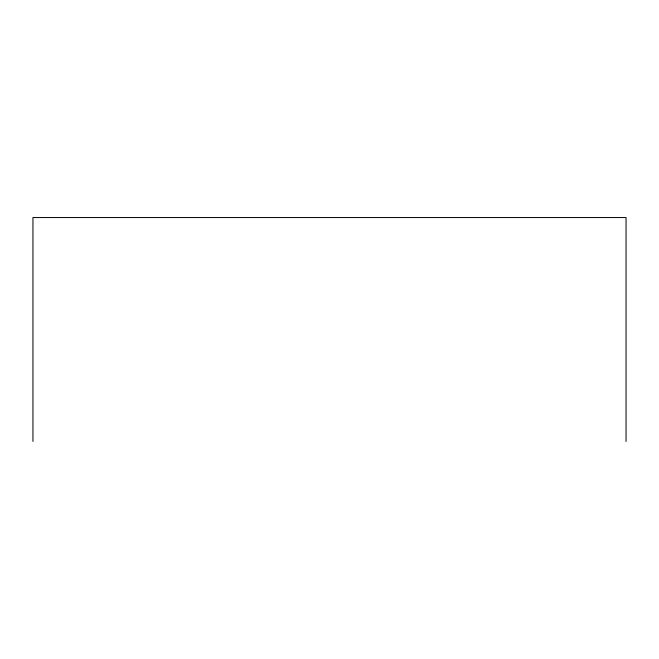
<?xml version="1.0" encoding="UTF-8"?>
<svg xmlns="http://www.w3.org/2000/svg" width="659" height="659" viewBox="0 0 659 659"><rect width="100%" height="100%" fill="white"/><g stroke="black" fill="none" stroke-linecap="round" stroke-linejoin="round"><path stroke-width="0.99" d="M626.05 441.448L626.05 217.552L32.95 217.552L32.95 441.448"/></g></svg>
